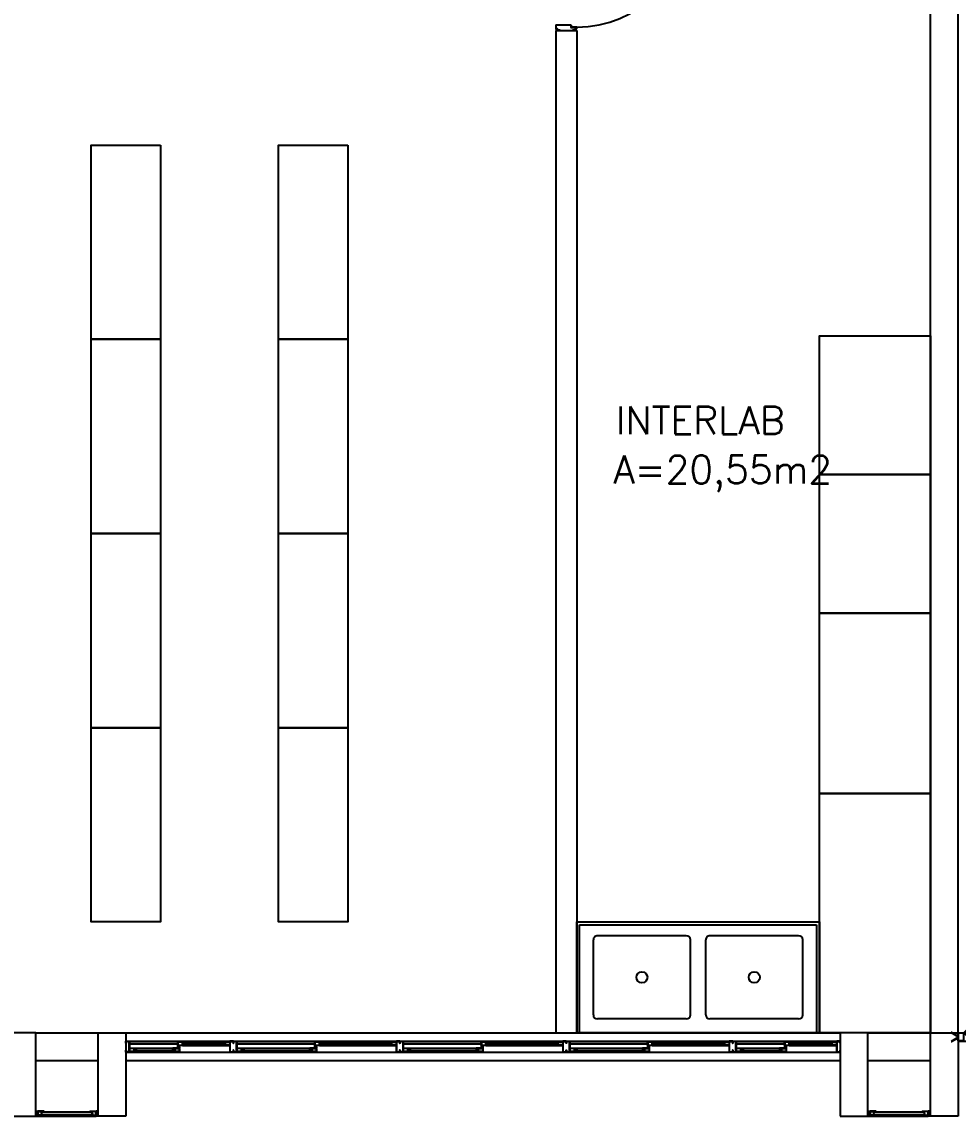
# Model space of a CAD drawing. Header units: millimetres. Extents: x 2128 to 2646, y 1972 to 2207.
# Drawn here: x 2458.31 to 2465.06, y 2093.32 to 2101.2 of the extents above; entities that cross this region are included whole.
import ezdxf

# ---------------------------------------------------------------- set-up
doc = ezdxf.new("R2010")
doc.units = ezdxf.units.MM
doc.linetypes.add('HIDDEN', pattern=[0.375, 0.25, -0.125])
for name, color, linetype in [('AR-ALV', 2, 'Continuous'), ('AR-BANCADAS', 1, 'Continuous'), ('AR-ESQ', 1, 'Continuous'), ('AR-ESTC', 3, 'Continuous'), ('AR-PEITORIL', 1, 'Continuous'), ('AR-PORTA', 1, 'Continuous'), ('AR-PROJ', 1, 'HIDDEN'), ('AR-SIMBOLO', 1, 'Continuous'), ('BC- VISTA', 1, 'Continuous'), ('BC-CUBA', 1, 'Continuous'), ('COZ1', 1, 'Continuous'), ('DT-ESQ-BAGUETE-C', 1, 'Continuous'), ('DT-ESQ-BAGUETE-V', 1, 'Continuous'), ('DT-ESQ-CHAPA DOBRADA-V', 1, 'Continuous'), ('DT-ESQ-PERFIL CADEIRA-C', 2, 'Continuous'), ('DT-ESQ-PERFIL CADEIRA-V', 2, 'Continuous'), ('DT-ESQ-PERFIL U SIMPLES-C', 2, 'Continuous'), ('DT-ESQ-PERFIL U-C', 2, 'Continuous'), ('DT-ESQ-PERFIL U-V', 1, 'Continuous'), ('DT-ESQ-VENEZIANA-C', 1, 'Continuous'), ('DT-ESQ-VENEZIANA-V', 1, 'Continuous'), ('DT-ESQ-VIDRO-C', 2, 'Continuous'), ('DT-TXTMOD', 1, 'Continuous'), ('esq-c', 1, 'Continuous'), ('grapa', 21, 'HIDDEN'), ('maçaneta', 1, 'Continuous'), ('mov', 1, 'Continuous'), ('PM-PERFIL U-C', 2, 'Continuous'), ('pm1', 2, 'Continuous'), ('porta-c', 1, 'Continuous'), ('PORTA-PROJ', 1, 'HIDDEN'), ('porta-v', 2, 'Continuous'), ('TEXTO', 2, 'Continuous'), ('Área', 2, 'Continuous')]:
    doc.layers.add(name, color=color, linetype=linetype)
doc.styles.add('S10', font='simplex.shx', dxfattribs={"height": 0.1})
doc.styles.add('UNB-100', font='simplex.shx', dxfattribs={"height": 0.2})

# ---------------------------------------------------------------- blocks, each defined once
blk = doc.blocks.new('gr9-met-01p')
at = {"layer": 'AR-SIMBOLO'}
for p, q in [((-3.0391, 0.0954), (-2.9391, 0.0954)), ((-2.9691, 0.1254), (-2.9391, 0.0954)), ((-2.9691, 0.0654), (-2.9391, 0.0954)), ((-0.8309, 0.1254), (-0.8609, 0.0954)), ((-0.7609, 0.0954), (-0.8609, 0.0954)), ((-0.8309, 0.0654), (-0.8609, 0.0954))]:
    blk.add_line(p, q, dxfattribs=at)
at = {"layer": 'esq-c'}
for p, q in [((-3.0959, 0.6736), (-3.0708, 0.6987)), ((-3.0959, 0.6704), (-3.0708, 0.6453)), ((-3.0697, 0.6976), (-3.0948, 0.6725)), ((-3.0697, 0.6464), (-3.0948, 0.6715)), ((-3.0436, 0.6725), (-3.0687, 0.6976)), ((-3.0436, 0.6715), (-3.0687, 0.6464)), ((-3.0676, 0.6987), (-3.0425, 0.6736)), ((-3.0676, 0.6453), (-3.0425, 0.6704)), ((-3.0161, 0.6987), (-3.0412, 0.6736)), ((-3.0161, 0.6453), (-3.0412, 0.6704)), ((-3.0401, 0.6725), (-3.015, 0.6976)), ((-3.0401, 0.6715), (-3.015, 0.6464)), ((-3.014, 0.6976), (-2.9889, 0.6725)), ((-3.014, 0.6464), (-2.9889, 0.6715)), ((-2.9878, 0.6736), (-3.0129, 0.6987)), ((-2.9878, 0.6704), (-3.0129, 0.6453)), ((-0.8122, 0.6736), (-0.7871, 0.6987)), ((-0.8122, 0.6704), (-0.7871, 0.6453)), ((-0.786, 0.6976), (-0.8111, 0.6725)), ((-0.786, 0.6464), (-0.8111, 0.6715)), ((-0.7599, 0.6725), (-0.785, 0.6976)), ((-0.7599, 0.6715), (-0.785, 0.6464)), ((-0.7839, 0.6987), (-0.7588, 0.6736)), ((-0.7839, 0.6453), (-0.7588, 0.6704)), ((-0.7324, 0.6987), (-0.7575, 0.6736)), ((-0.7324, 0.6453), (-0.7575, 0.6704)), ((-0.7564, 0.6725), (-0.7313, 0.6976)), ((-0.7564, 0.6715), (-0.7313, 0.6464)), ((-0.7303, 0.6976), (-0.7052, 0.6725)), ((-0.7303, 0.6464), (-0.7052, 0.6715)), ((-0.7041, 0.6736), (-0.7292, 0.6987)), ((-0.7041, 0.6704), (-0.7292, 0.6453)), ((-3.6825, 0.087), (-3.7076, 0.0619)), ((-3.7065, 0.0609), (-3.6814, 0.086)), ((-3.6552, 0.0609), (-3.6803, 0.086)), ((-3.6793, 0.087), (-3.6542, 0.0619)), ((-2.4045, 0.087), (-2.4296, 0.0619)), ((-2.4285, 0.0609), (-2.4034, 0.086)), ((-2.3772, 0.0609), (-2.4023, 0.086)), ((-2.4013, 0.087), (-2.3762, 0.0619)), ((-1.3987, 0.087), (-1.4238, 0.0619)), ((-1.4228, 0.0609), (-1.3977, 0.086)), ((-1.3715, 0.0609), (-1.3966, 0.086)), ((-1.3955, 0.087), (-1.3704, 0.0619)), ((-0.1207, 0.087), (-0.1458, 0.0619)), ((-0.1448, 0.0609), (-0.1197, 0.086)), ((-0.0935, 0.0609), (-0.1186, 0.086)), ((-0.1175, 0.087), (-0.0924, 0.0619)), ((-3.75, 0.0022), (-3.75, 0.0578)), ((-3.7485, 0.0578), (-3.7485, 0.0022)), ((-3.7478, 0.06), (-3.7123, 0.06)), ((-3.7123, 0.0585), (-3.7478, 0.0585)), ((-3.7123, 0.0015), (-3.7478, 0.0015)), ((-3.7478, 0), (-3.7123, 0)), ((-3.7115, 0.0578), (-3.7115, 0.0022)), ((-3.71, 0.0022), (-3.71, 0.0578)), ((-3.7076, 0.0588), (-3.6825, 0.0337)), ((-3.6814, 0.0347), (-3.7065, 0.0598)), ((-3.6803, 0.0347), (-3.6552, 0.0598)), ((-3.6542, 0.0588), (-3.6793, 0.0337)), ((-2.4296, 0.0588), (-2.4045, 0.0337)), ((-2.4034, 0.0347), (-2.4285, 0.0598)), ((-2.4023, 0.0347), (-2.3772, 0.0598)), ((-2.3762, 0.0588), (-2.4013, 0.0337)), ((-1.4238, 0.0588), (-1.3987, 0.0337)), ((-1.3977, 0.0347), (-1.4228, 0.0598)), ((-1.3966, 0.0347), (-1.3715, 0.0598)), ((-1.3704, 0.0588), (-1.3955, 0.0337)), ((-0.1458, 0.0588), (-0.1207, 0.0337)), ((-0.1197, 0.0347), (-0.1448, 0.0598)), ((-0.1186, 0.0347), (-0.0935, 0.0598)), ((-0.0924, 0.0588), (-0.1175, 0.0337)), ((-0.09, 0.0022), (-0.09, 0.0578)), ((-0.0885, 0.0578), (-0.0885, 0.0022)), ((-0.0523, 0.06), (-0.0878, 0.06)), ((-0.0878, 0.0585), (-0.0523, 0.0585)), ((-0.0878, 0.0015), (-0.0523, 0.0015)), ((-0.0523, 0), (-0.0878, 0)), ((-0.0515, 0.0578), (-0.0515, 0.0022)), ((-0.05, 0.0022), (-0.05, 0.0578))]:
    blk.add_line(p, q, dxfattribs=at)
for centre, radius, start, end in [((-3.0943, 0.672), 0.00225, 135, 225), ((-3.0943, 0.672), 0.00075, 135, 225), ((-3.0692, 0.6971), 0.00225, 45, 135), ((-3.0692, 0.6469), 0.00225, 225, 315), ((-3.0692, 0.6971), 0.00075, 45, 135), ((-3.0692, 0.6469), 0.00075, 225, 315), ((-3.0441, 0.672), 0.00075, 315, 45), ((-3.0441, 0.672), 0.00225, 315, 45), ((-3.0396, 0.672), 0.00225, 135, 225), ((-3.0396, 0.672), 0.00075, 135, 225), ((-3.0145, 0.6971), 0.00225, 45, 135), ((-3.0145, 0.6469), 0.00225, 225, 315), ((-3.0145, 0.6971), 0.00075, 45, 135), ((-3.0145, 0.6469), 0.00075, 225, 315), ((-2.9894, 0.672), 0.00075, 315, 45), ((-2.9894, 0.672), 0.00225, 315, 45), ((-0.8106, 0.672), 0.00225, 135, 225), ((-0.8106, 0.672), 0.00075, 135, 225), ((-0.7855, 0.6971), 0.00225, 45, 135), ((-0.7855, 0.6469), 0.00225, 225, 315), ((-0.7855, 0.6971), 0.00075, 45, 135), ((-0.7855, 0.6469), 0.00075, 225, 315), ((-0.7604, 0.672), 0.00075, 315, 45), ((-0.7604, 0.672), 0.00225, 315, 45), ((-0.7559, 0.672), 0.00225, 135, 225), ((-0.7559, 0.672), 0.00075, 135, 225), ((-0.7308, 0.6971), 0.00225, 45, 135), ((-0.7308, 0.6469), 0.00225, 225, 315), ((-0.7308, 0.6971), 0.00075, 45, 135), ((-0.7308, 0.6469), 0.00075, 225, 315), ((-0.7057, 0.672), 0.00075, 315, 45), ((-0.7057, 0.672), 0.00225, 315, 45), ((-3.6809, 0.0855), 0.00225, 45, 135), ((-3.6809, 0.0855), 0.00075, 45, 135), ((-2.4029, 0.0855), 0.00225, 45, 135), ((-2.4029, 0.0855), 0.00075, 45, 135), ((-1.3971, 0.0855), 0.00225, 45, 135), ((-1.3971, 0.0855), 0.00075, 45, 135), ((-0.1191, 0.0855), 0.00225, 45, 135), ((-0.1191, 0.0855), 0.00075, 45, 135), ((-3.7478, 0.0578), 0.00225, 90, 180), ((-3.7478, 0.0022), 0.00225, 180, 270), ((-3.7478, 0.0578), 0.00075, 90, 180), ((-3.7478, 0.0022), 0.00075, 180, 270), ((-3.7123, 0.0578), 0.00225, 360, 90), ((-3.7123, 0.0578), 0.00075, 360, 90), ((-3.7123, 0.0022), 0.00225, 270, 0), ((-3.7123, 0.0022), 0.00075, 270, 0), ((-3.706, 0.0604), 0.00225, 135, 225), ((-3.706, 0.0604), 0.00075, 135, 225), ((-3.6809, 0.0353), 0.00225, 225, 315), ((-3.6809, 0.0353), 0.00075, 225, 315), ((-3.6558, 0.0604), 0.00075, 315, 45), ((-3.6558, 0.0604), 0.00225, 315, 45), ((-2.428, 0.0604), 0.00225, 135, 225), ((-2.428, 0.0604), 0.00075, 135, 225), ((-2.4029, 0.0353), 0.00225, 225, 315), ((-2.4029, 0.0353), 0.00075, 225, 315), ((-2.3778, 0.0604), 0.00075, 315, 45), ((-2.3778, 0.0604), 0.00225, 315, 45), ((-1.4222, 0.0604), 0.00225, 135, 225), ((-1.4222, 0.0604), 0.00075, 135, 225), ((-1.3971, 0.0353), 0.00225, 225, 315), ((-1.3971, 0.0353), 0.00075, 225, 315), ((-1.372, 0.0604), 0.00075, 315, 45), ((-1.372, 0.0604), 0.00225, 315, 45), ((-0.1442, 0.0604), 0.00225, 135, 225), ((-0.1442, 0.0604), 0.00075, 135, 225), ((-0.1191, 0.0353), 0.00225, 225, 315), ((-0.1191, 0.0353), 0.00075, 225, 315), ((-0.094, 0.0604), 0.00075, 315, 45), ((-0.094, 0.0604), 0.00225, 315, 45), ((-0.0878, 0.0578), 0.00225, 90, 180), ((-0.0878, 0.0022), 0.00225, 180, 270), ((-0.0878, 0.0578), 0.00075, 90, 180), ((-0.0878, 0.0022), 0.00075, 180, 270), ((-0.0523, 0.0578), 0.00225, 0, 90), ((-0.0523, 0.0578), 0.00075, 0, 90), ((-0.0523, 0.0022), 0.00225, 270, 0), ((-0.0523, 0.0022), 0.00075, 270, 0)]:
    blk.add_arc(centre, radius, start, end, dxfattribs=at)
at = {"layer": 'grapa'}
for p, q in [((-3.75, 0.025), (-3.75, 0.035)), ((-0.05, 0.025), (-0.05, 0.035))]:
    blk.add_line(p, q, dxfattribs=at)
for points in [[(-3.75, 0.035), (-3.7986, 0.063), (-3.7993, 0.0617), (-3.7515, 0.0341), (-3.7515, 0.0259), (-3.7993, -0.0017), (-3.7986, -0.003), (-3.75, 0.025)], [(-0.05, 0.035), (-0.0014, 0.063), (-0.0007, 0.0617), (-0.0485, 0.0341), (-0.0485, 0.0259), (-0.0007, -0.0017), (-0.0014, -0.003), (-0.05, 0.025)]]:
    blk.add_lwpolyline(points, dxfattribs=at)
at = {"layer": 'porta-c'}
for centre, radius in [((-3.1518, 0.5894), 0.0075), ((-3.1518, 0.5894), 0.005), ((-2.932, 0.5894), 0.0075), ((-2.932, 0.5894), 0.005), ((-0.868, 0.5894), 0.0075), ((-0.868, 0.5894), 0.005), ((-0.6482, 0.5894), 0.0075), ((-0.6482, 0.5894), 0.005), ((-3.2262, 0.515), 0.0075), ((-3.2262, 0.515), 0.005), ((-2.8575, 0.515), 0.0075), ((-2.8575, 0.515), 0.005), ((-0.9425, 0.515), 0.0075), ((-0.9425, 0.515), 0.005), ((-0.5738, 0.515), 0.0075), ((-0.5738, 0.515), 0.005), ((-3.3006, 0.4406), 0.0075), ((-3.3006, 0.4406), 0.005), ((-2.7831, 0.4406), 0.0075), ((-2.7831, 0.4406), 0.005), ((-1.0169, 0.4406), 0.0075), ((-1.0169, 0.4406), 0.005), ((-0.4994, 0.4406), 0.0075), ((-0.4994, 0.4406), 0.005), ((-3.375, 0.3662), 0.0075), ((-3.375, 0.3662), 0.005), ((-2.7087, 0.3662), 0.0075), ((-2.7087, 0.3662), 0.005), ((-1.0913, 0.3662), 0.0075), ((-1.0913, 0.3662), 0.005), ((-0.425, 0.3662), 0.0075), ((-0.425, 0.3662), 0.005), ((-3.4495, 0.2918), 0.0075), ((-3.4495, 0.2918), 0.005), ((-2.6343, 0.2918), 0.0075), ((-2.6343, 0.2918), 0.005), ((-1.1657, 0.2918), 0.0075), ((-1.1657, 0.2918), 0.005), ((-0.3505, 0.2918), 0.0075), ((-0.3505, 0.2918), 0.005), ((-3.5239, 0.2173), 0.0075), ((-3.5239, 0.2173), 0.005), ((-2.5598, 0.2173), 0.0075), ((-2.5598, 0.2173), 0.005), ((-1.2402, 0.2173), 0.0075), ((-1.2402, 0.2173), 0.005), ((-0.2761, 0.2173), 0.0075), ((-0.2761, 0.2173), 0.005), ((-3.5983, 0.1429), 0.0075), ((-3.5983, 0.1429), 0.005), ((-2.4854, 0.1429), 0.0075), ((-2.4854, 0.1429), 0.005), ((-1.3146, 0.1429), 0.0075), ((-1.3146, 0.1429), 0.005), ((-0.2017, 0.1429), 0.0075), ((-0.2017, 0.1429), 0.005)]:
    blk.add_circle(centre, radius, dxfattribs=at)
at = {"layer": 'PORTA-PROJ'}
for p, q in [((-3.7123, 0.06), (-0.0878, 0.06)), ((-3.7123, 0), (-0.0878, 0))]:
    blk.add_line(p, q, dxfattribs=at)
at = {"layer": 'porta-v'}
for p, q in [((-3.6825, 0.087), (-3.0959, 0.6736)), ((-3.6542, 0.0588), (-3.0676, 0.6453)), ((-2.4296, 0.0588), (-3.0161, 0.6453)), ((-2.4013, 0.087), (-2.9878, 0.6736)), ((-1.3987, 0.087), (-0.8122, 0.6736)), ((-1.3704, 0.0588), (-0.7839, 0.6453)), ((-0.1458, 0.0588), (-0.7324, 0.6453)), ((-0.1175, 0.087), (-0.7041, 0.6736))]:
    blk.add_line(p, q, dxfattribs=at)
blk = doc.blocks.new('CUBApnt-01P')
at = {"layer": 'COZ1'}
for p, q in [((-0.35, -0.1305), (-0.35, -0.6705)), ((-0.32, -0.1005), (0.32, -0.1005)), ((0.35, -0.1305), (0.35, -0.6705)), ((-0.32, -0.7005), (0.32, -0.7005))]:
    blk.add_line(p, q, dxfattribs=at)
blk.add_circle((0, -0.4005), 0.04, dxfattribs=at)
for centre, start, end in [((-0.32, -0.1305), 90, 180), ((0.32, -0.1305), 0, 90), ((-0.32, -0.6705), 180, 270), ((0.32, -0.6705), 270, 0)]:
    blk.add_arc(centre, 0.03, start, end, dxfattribs=at)
blk = doc.blocks.new('BCP04')
at = {"layer": 'BC- VISTA'}
for p, q in [((0, -0.02), (0.78, -0.02)), ((0.78, -0.02), (0.78, -1.73)), ((0.78, -1.73), (0, -1.73))]:
    blk.add_line(p, q, dxfattribs=at)
blk.add_lwpolyline([(0.8, 0), (0.8, -1.75), (0, -1.75), (0, 0)], close=True, dxfattribs=at)
at = {"layer": 'BC-CUBA', "rotation": 90}
for p in [(0, -0.47), (0, -1.28)]:
    blk.add_blockref('CUBApnt-01P', p, dxfattribs=at)
blk = doc.blocks.new('BCP15')
at = {"layer": 'BC- VISTA'}
blk.add_lwpolyline([(0.8, 0), (0.8, -1.725), (0, -1.725), (0, 0)], close=True, dxfattribs=at)
blk = doc.blocks.new('BCP07')
at = {"layer": 'BC- VISTA'}
blk.add_lwpolyline([(0.8, 0), (0.8, -1), (0, -1), (0, 0)], close=True, dxfattribs=at)
blk = doc.blocks.new('BCP12')
at = {"layer": 'BC- VISTA'}
blk.add_lwpolyline([(0.8, 0), (0.8, -1.3), (0, -1.3), (0, 0)], close=True, dxfattribs=at)
blk = doc.blocks.new('BCL16')
at = {"layer": 'BC- VISTA'}
blk.add_lwpolyline([(0.5, 0), (0.5, -1.4), (0, -1.4), (0, 0)], close=True, dxfattribs=at)
blk = doc.blocks.new('EF40-P')
at = {"layer": 'DT-ESQ-BAGUETE-C', "ltscale": 0.1}
for points in [[(0.4225, -0.08), (0.409, -0.08), (0.409, -0.0785), (0.422, -0.0785, 0.414214), (0.4225, -0.078), (0.4225, -0.067, 0.414214), (0.422, -0.0665), (0.409, -0.0665), (0.409, -0.065), (0.4225, -0.065, -0.414214), (0.424, -0.0665), (0.424, -0.0785, -0.414214)], [(0.7015, -0.08), (0.715, -0.08), (0.715, -0.0785), (0.702, -0.0785, -0.414214), (0.7015, -0.078), (0.7015, -0.067, -0.414214), (0.702, -0.0665), (0.715, -0.0665), (0.715, -0.065), (0.7015, -0.065, 0.414214), (0.7, -0.0665), (0.7, -0.0785, 0.414214)], [(1.41, -0.08), (1.3965, -0.08), (1.3965, -0.0785), (1.4095, -0.0785, 0.414214), (1.41, -0.078), (1.41, -0.067, 0.414214), (1.4095, -0.0665), (1.3965, -0.0665), (1.3965, -0.065), (1.41, -0.065, -0.414214), (1.4115, -0.0665), (1.4115, -0.0785, -0.414214)], [(1.9015, -0.08), (1.915, -0.08), (1.915, -0.0785), (1.902, -0.0785, -0.414214), (1.9015, -0.078), (1.9015, -0.067, -0.414214), (1.902, -0.0665), (1.915, -0.0665), (1.915, -0.065), (1.9015, -0.065, 0.414214), (1.9, -0.0665), (1.9, -0.0785, 0.414214)], [(2.61, -0.08), (2.5965, -0.08), (2.5965, -0.0785), (2.6095, -0.0785, 0.414214), (2.61, -0.078), (2.61, -0.067, 0.414214), (2.6095, -0.0665), (2.5965, -0.0665), (2.5965, -0.065), (2.61, -0.065, -0.414214), (2.6115, -0.0665), (2.6115, -0.0785, -0.414214)], [(3.1015, -0.08), (3.115, -0.08), (3.115, -0.0785), (3.102, -0.0785, -0.414214), (3.1015, -0.078), (3.1015, -0.067, -0.414214), (3.102, -0.0665), (3.115, -0.0665), (3.115, -0.065), (3.1015, -0.065, 0.414214), (3.1, -0.0665), (3.1, -0.0785, 0.414214)], [(3.81, -0.08), (3.7965, -0.08), (3.7965, -0.0785), (3.8095, -0.0785, 0.414214), (3.81, -0.078), (3.81, -0.067, 0.414214), (3.8095, -0.0665), (3.7965, -0.0665), (3.7965, -0.065), (3.81, -0.065, -0.414214), (3.8115, -0.0665), (3.8115, -0.0785, -0.414214)], [(4.3015, -0.08), (4.315, -0.08), (4.315, -0.0785), (4.302, -0.0785, -0.414214), (4.3015, -0.078), (4.3015, -0.067, -0.414214), (4.302, -0.0665), (4.315, -0.0665), (4.315, -0.065), (4.3015, -0.065, 0.414214), (4.3, -0.0665), (4.3, -0.0785, 0.414214)], [(4.7975, -0.08), (4.784, -0.08), (4.784, -0.0785), (4.797, -0.0785, 0.414214), (4.7975, -0.078), (4.7975, -0.067, 0.414214), (4.797, -0.0665), (4.784, -0.0665), (4.784, -0.065), (4.7975, -0.065, -0.414214), (4.799, -0.0665), (4.799, -0.0785, -0.414214)], [(5.0765, -0.08), (5.09, -0.08), (5.09, -0.0785), (5.077, -0.0785, -0.414214), (5.0765, -0.078), (5.0765, -0.067, -0.414214), (5.077, -0.0665), (5.09, -0.0665), (5.09, -0.065), (5.0765, -0.065, 0.414214), (5.075, -0.0665), (5.075, -0.0785, 0.414214)], [(0.0735, -0.125), (0.06, -0.125), (0.06, -0.1235), (0.073, -0.1235, 0.414214), (0.0735, -0.123), (0.0735, -0.112, 0.414214), (0.073, -0.1115), (0.06, -0.1115), (0.06, -0.11), (0.0735, -0.11, -0.414214), (0.075, -0.1115), (0.075, -0.1235, -0.414214)], [(0.339, -0.125), (0.3525, -0.125), (0.3525, -0.1235), (0.3395, -0.1235, -0.414214), (0.339, -0.123), (0.339, -0.112, -0.414214), (0.3395, -0.1115), (0.3525, -0.1115), (0.3525, -0.11), (0.339, -0.11, 0.414214), (0.3375, -0.1115), (0.3375, -0.1235, 0.414214)], [(0.8485, -0.125), (0.835, -0.125), (0.835, -0.1235), (0.848, -0.1235, 0.414214), (0.8485, -0.123), (0.8485, -0.112, 0.414214), (0.848, -0.1115), (0.835, -0.1115), (0.835, -0.11), (0.8485, -0.11, -0.414214), (0.85, -0.1115), (0.85, -0.1235, -0.414214)], [(1.3265, -0.125), (1.34, -0.125), (1.34, -0.1235), (1.327, -0.1235, -0.414214), (1.3265, -0.123), (1.3265, -0.112, -0.414214), (1.327, -0.1115), (1.34, -0.1115), (1.34, -0.11), (1.3265, -0.11, 0.414214), (1.325, -0.1115), (1.325, -0.1235, 0.414214)], [(2.0485, -0.125), (2.035, -0.125), (2.035, -0.1235), (2.048, -0.1235, 0.414214), (2.0485, -0.123), (2.0485, -0.112, 0.414214), (2.048, -0.1115), (2.035, -0.1115), (2.035, -0.11), (2.0485, -0.11, -0.414214), (2.05, -0.1115), (2.05, -0.1235, -0.414214)], [(2.5265, -0.125), (2.54, -0.125), (2.54, -0.1235), (2.527, -0.1235, -0.414214), (2.5265, -0.123), (2.5265, -0.112, -0.414214), (2.527, -0.1115), (2.54, -0.1115), (2.54, -0.11), (2.5265, -0.11, 0.414214), (2.525, -0.1115), (2.525, -0.1235, 0.414214)], [(3.2485, -0.125), (3.235, -0.125), (3.235, -0.1235), (3.248, -0.1235, 0.414214), (3.2485, -0.123), (3.2485, -0.112, 0.414214), (3.248, -0.1115), (3.235, -0.1115), (3.235, -0.11), (3.2485, -0.11, -0.414214), (3.25, -0.1115), (3.25, -0.1235, -0.414214)], [(3.7265, -0.125), (3.74, -0.125), (3.74, -0.1235), (3.727, -0.1235, -0.414214), (3.7265, -0.123), (3.7265, -0.112, -0.414214), (3.727, -0.1115), (3.74, -0.1115), (3.74, -0.11), (3.7265, -0.11, 0.414214), (3.725, -0.1115), (3.725, -0.1235, 0.414214)], [(4.4485, -0.125), (4.435, -0.125), (4.435, -0.1235), (4.448, -0.1235, 0.414214), (4.4485, -0.123), (4.4485, -0.112, 0.414214), (4.448, -0.1115), (4.435, -0.1115), (4.435, -0.11), (4.4485, -0.11, -0.414214), (4.45, -0.1115), (4.45, -0.1235, -0.414214)], [(4.714, -0.125), (4.7275, -0.125), (4.7275, -0.1235), (4.7145, -0.1235, -0.414214), (4.714, -0.123), (4.714, -0.112, -0.414214), (4.7145, -0.1115), (4.7275, -0.1115), (4.7275, -0.11), (4.714, -0.11, 0.414214), (4.7125, -0.1115), (4.7125, -0.1235, 0.414214)]]:
    blk.add_lwpolyline(points, format="xyb", close=True, dxfattribs=at)
at = {"layer": 'DT-ESQ-BAGUETE-V', "ltscale": 0.1}
for p, q in [((0.4225, -0.065), (0.7015, -0.065)), ((1.41, -0.065), (1.9015, -0.065)), ((2.61, -0.065), (3.1015, -0.065)), ((3.81, -0.065), (4.3015, -0.065)), ((4.7975, -0.065), (5.0765, -0.065)), ((0.0735, -0.11), (0.339, -0.11)), ((0.8485, -0.11), (1.3265, -0.11)), ((2.0485, -0.11), (2.5265, -0.11)), ((3.2485, -0.11), (3.7265, -0.11)), ((4.4485, -0.11), (4.714, -0.11))]:
    blk.add_line(p, q, dxfattribs=at)
at = {"layer": 'DT-ESQ-CHAPA DOBRADA-V', "ltscale": 0.1}
for p, q in [((0.025, -0.077), (0.374, -0.077)), ((0.8, -0.077), (1.3615, -0.077)), ((2, -0.077), (2.5615, -0.077)), ((3.2, -0.077), (3.7615, -0.077)), ((4.4, -0.077), (4.749, -0.077)), ((0.025, -0.08), (0.374, -0.08)), ((0.8, -0.08), (1.3615, -0.08)), ((2, -0.08), (2.5615, -0.08)), ((3.2, -0.08), (3.7615, -0.08)), ((4.4, -0.08), (4.749, -0.08))]:
    blk.add_line(p, q, dxfattribs=at)
at = {"layer": 'DT-ESQ-PERFIL CADEIRA-C', "ltscale": 0.1}
for p, q in [((0.025, -0.1335), (0.0735, -0.1335)), ((0.3855, -0.1335), (0.339, -0.1335)), ((0.376, -0.0885), (0.4225, -0.0885)), ((0.75, -0.0885), (0.7015, -0.0885)), ((0.8, -0.1335), (0.8485, -0.1335)), ((1.373, -0.1335), (1.3265, -0.1335)), ((1.3635, -0.0885), (1.41, -0.0885)), ((1.95, -0.0885), (1.9015, -0.0885)), ((2, -0.1335), (2.0485, -0.1335)), ((2.573, -0.1335), (2.5265, -0.1335)), ((2.5635, -0.0885), (2.61, -0.0885)), ((3.15, -0.0885), (3.1015, -0.0885)), ((3.2, -0.1335), (3.2485, -0.1335)), ((3.773, -0.1335), (3.7265, -0.1335)), ((3.7635, -0.0885), (3.81, -0.0885)), ((4.35, -0.0885), (4.3015, -0.0885)), ((4.4, -0.1335), (4.4485, -0.1335)), ((4.7605, -0.1335), (4.714, -0.1335)), ((4.751, -0.0885), (4.7975, -0.0885)), ((5.125, -0.0885), (5.0765, -0.0885))]:
    blk.add_line(p, q, dxfattribs=at)
for points in [[(0.4225, -0.087, -1), (0.4225, -0.09), (0.376, -0.09, -0.414214), (0.374, -0.088), (0.374, -0.067, -0.414214), (0.376, -0.065), (0.4075, -0.065, -0.414214), (0.409, -0.0665), (0.409, -0.087)], [(0.409, -0.0885, -0.198913), (0.4079, -0.0881, -0.198913), (0.4075, -0.087), (0.4075, -0.067, 0.414214), (0.407, -0.0665), (0.376, -0.0665, 0.414214), (0.3755, -0.067), (0.3755, -0.088, 0.414214), (0.376, -0.0885)], [(0.7015, -0.09), (0.75, -0.09), (0.75, -0.0885), (0.715, -0.0885, 0.198912), (0.7161, -0.0881, 0.198913), (0.7165, -0.087), (0.7165, -0.067, -0.414214), (0.717, -0.0665), (0.75, -0.0665), (0.75, -0.065), (0.7165, -0.065, 0.414214), (0.715, -0.0665), (0.715, -0.0785), (0.715, -0.08), (0.715, -0.087), (0.7015, -0.087, 1)], [(1.41, -0.087, -1), (1.41, -0.09), (1.3635, -0.09, -0.414214), (1.3615, -0.088), (1.3615, -0.067, -0.414214), (1.3635, -0.065), (1.395, -0.065, -0.414214), (1.3965, -0.0665), (1.3965, -0.087)], [(1.3965, -0.0885, -0.198913), (1.3954, -0.0881, -0.198913), (1.395, -0.087), (1.395, -0.067, 0.414214), (1.3945, -0.0665), (1.3635, -0.0665, 0.414214), (1.363, -0.067), (1.363, -0.088, 0.414214), (1.3635, -0.0885)], [(1.9015, -0.09), (1.95, -0.09), (1.95, -0.0885), (1.915, -0.0885, 0.198912), (1.9161, -0.0881, 0.198913), (1.9165, -0.087), (1.9165, -0.067, -0.414214), (1.917, -0.0665), (1.95, -0.0665), (1.95, -0.065), (1.9165, -0.065, 0.414214), (1.915, -0.0665), (1.915, -0.0785), (1.915, -0.08), (1.915, -0.087), (1.9015, -0.087, 1)], [(2.61, -0.087, -1), (2.61, -0.09), (2.5635, -0.09, -0.414214), (2.5615, -0.088), (2.5615, -0.067, -0.414214), (2.5635, -0.065), (2.595, -0.065, -0.414214), (2.5965, -0.0665), (2.5965, -0.087)], [(2.5965, -0.0885, -0.198913), (2.5954, -0.0881, -0.198913), (2.595, -0.087), (2.595, -0.067, 0.414214), (2.5945, -0.0665), (2.5635, -0.0665, 0.414214), (2.563, -0.067), (2.563, -0.088, 0.414214), (2.5635, -0.0885)], [(3.1015, -0.09), (3.15, -0.09), (3.15, -0.0885), (3.115, -0.0885, 0.198912), (3.1161, -0.0881, 0.198913), (3.1165, -0.087), (3.1165, -0.067, -0.414214), (3.117, -0.0665), (3.15, -0.0665), (3.15, -0.065), (3.1165, -0.065, 0.414214), (3.115, -0.0665), (3.115, -0.0785), (3.115, -0.08), (3.115, -0.087), (3.1015, -0.087, 1)], [(3.81, -0.087, -1), (3.81, -0.09), (3.7635, -0.09, -0.414214), (3.7615, -0.088), (3.7615, -0.067, -0.414214), (3.7635, -0.065), (3.795, -0.065, -0.414214), (3.7965, -0.0665), (3.7965, -0.087)], [(3.7965, -0.0885, -0.198913), (3.7954, -0.0881, -0.198913), (3.795, -0.087), (3.795, -0.067, 0.414214), (3.7945, -0.0665), (3.7635, -0.0665, 0.414214), (3.763, -0.067), (3.763, -0.088, 0.414214), (3.7635, -0.0885)], [(4.3015, -0.09), (4.35, -0.09), (4.35, -0.0885), (4.315, -0.0885, 0.198912), (4.3161, -0.0881, 0.198913), (4.3165, -0.087), (4.3165, -0.067, -0.414214), (4.317, -0.0665), (4.35, -0.0665), (4.35, -0.065), (4.3165, -0.065, 0.414214), (4.315, -0.0665), (4.315, -0.0785), (4.315, -0.08), (4.315, -0.087), (4.3015, -0.087, 1)], [(4.7975, -0.087, -1), (4.7975, -0.09), (4.751, -0.09, -0.414214), (4.749, -0.088), (4.749, -0.067, -0.414214), (4.751, -0.065), (4.7825, -0.065, -0.414214), (4.784, -0.0665), (4.784, -0.087)], [(4.784, -0.0885, -0.198913), (4.7829, -0.0881, -0.198913), (4.7825, -0.087), (4.7825, -0.067, 0.414214), (4.782, -0.0665), (4.751, -0.0665, 0.414214), (4.7505, -0.067), (4.7505, -0.088, 0.414214), (4.751, -0.0885)], [(5.0765, -0.09), (5.125, -0.09), (5.125, -0.0885), (5.09, -0.0885, 0.198912), (5.0911, -0.0881, 0.198913), (5.0915, -0.087), (5.0915, -0.067, -0.414214), (5.092, -0.0665), (5.125, -0.0665), (5.125, -0.065), (5.0915, -0.065, 0.414214), (5.09, -0.0665), (5.09, -0.0785), (5.09, -0.08), (5.09, -0.087), (5.0765, -0.087, 1)], [(0.0735, -0.135), (0.025, -0.135), (0.025, -0.1335), (0.06, -0.1335, -0.198912), (0.0589, -0.1331, -0.198913), (0.0585, -0.132), (0.0585, -0.112, 0.414214), (0.058, -0.1115), (0.025, -0.1115), (0.025, -0.11), (0.0585, -0.11, -0.414214), (0.06, -0.1115), (0.06, -0.1235), (0.06, -0.125), (0.06, -0.132), (0.0735, -0.132, -1)], [(0.339, -0.132, 1), (0.339, -0.135), (0.3855, -0.135, 0.414214), (0.3875, -0.133), (0.3875, -0.112, 0.414214), (0.3855, -0.11), (0.354, -0.11, 0.414214), (0.3525, -0.1115), (0.3525, -0.132)], [(0.3525, -0.1335, 0.198913), (0.3536, -0.1331, 0.198913), (0.354, -0.132), (0.354, -0.112, -0.414214), (0.3545, -0.1115), (0.3855, -0.1115, -0.414214), (0.386, -0.112), (0.386, -0.133, -0.414214), (0.3855, -0.1335)], [(0.8485, -0.135), (0.8, -0.135), (0.8, -0.1335), (0.835, -0.1335, -0.198912), (0.8339, -0.1331, -0.198913), (0.8335, -0.132), (0.8335, -0.112, 0.414214), (0.833, -0.1115), (0.8, -0.1115), (0.8, -0.11), (0.8335, -0.11, -0.414214), (0.835, -0.1115), (0.835, -0.1235), (0.835, -0.125), (0.835, -0.132), (0.8485, -0.132, -1)], [(1.3265, -0.132, 1), (1.3265, -0.135), (1.373, -0.135, 0.414214), (1.375, -0.133), (1.375, -0.112, 0.414214), (1.373, -0.11), (1.3415, -0.11, 0.414214), (1.34, -0.1115), (1.34, -0.132)], [(1.34, -0.1335, 0.198913), (1.3411, -0.1331, 0.198913), (1.3415, -0.132), (1.3415, -0.112, -0.414214), (1.342, -0.1115), (1.373, -0.1115, -0.414214), (1.3735, -0.112), (1.3735, -0.133, -0.414214), (1.373, -0.1335)], [(2.0485, -0.135), (2, -0.135), (2, -0.1335), (2.035, -0.1335, -0.198912), (2.0339, -0.1331, -0.198913), (2.0335, -0.132), (2.0335, -0.112, 0.414214), (2.033, -0.1115), (2, -0.1115), (2, -0.11), (2.0335, -0.11, -0.414214), (2.035, -0.1115), (2.035, -0.1235), (2.035, -0.125), (2.035, -0.132), (2.0485, -0.132, -1)], [(2.5265, -0.132, 1), (2.5265, -0.135), (2.573, -0.135, 0.414214), (2.575, -0.133), (2.575, -0.112, 0.414214), (2.573, -0.11), (2.5415, -0.11, 0.414214), (2.54, -0.1115), (2.54, -0.132)], [(2.54, -0.1335, 0.198913), (2.5411, -0.1331, 0.198913), (2.5415, -0.132), (2.5415, -0.112, -0.414214), (2.542, -0.1115), (2.573, -0.1115, -0.414214), (2.5735, -0.112), (2.5735, -0.133, -0.414214), (2.573, -0.1335)], [(3.2485, -0.135), (3.2, -0.135), (3.2, -0.1335), (3.235, -0.1335, -0.198912), (3.2339, -0.1331, -0.198913), (3.2335, -0.132), (3.2335, -0.112, 0.414214), (3.233, -0.1115), (3.2, -0.1115), (3.2, -0.11), (3.2335, -0.11, -0.414214), (3.235, -0.1115), (3.235, -0.1235), (3.235, -0.125), (3.235, -0.132), (3.2485, -0.132, -1)], [(3.7265, -0.132, 1), (3.7265, -0.135), (3.773, -0.135, 0.414214), (3.775, -0.133), (3.775, -0.112, 0.414214), (3.773, -0.11), (3.7415, -0.11, 0.414214), (3.74, -0.1115), (3.74, -0.132)], [(3.74, -0.1335, 0.198913), (3.7411, -0.1331, 0.198913), (3.7415, -0.132), (3.7415, -0.112, -0.414214), (3.742, -0.1115), (3.773, -0.1115, -0.414214), (3.7735, -0.112), (3.7735, -0.133, -0.414214), (3.773, -0.1335)], [(4.4485, -0.135), (4.4, -0.135), (4.4, -0.1335), (4.435, -0.1335, -0.198912), (4.4339, -0.1331, -0.198913), (4.4335, -0.132), (4.4335, -0.112, 0.414214), (4.433, -0.1115), (4.4, -0.1115), (4.4, -0.11), (4.4335, -0.11, -0.414214), (4.435, -0.1115), (4.435, -0.1235), (4.435, -0.125), (4.435, -0.132), (4.4485, -0.132, -1)], [(4.714, -0.132, 1), (4.714, -0.135), (4.7605, -0.135, 0.414214), (4.7625, -0.133), (4.7625, -0.112, 0.414214), (4.7605, -0.11), (4.729, -0.11, 0.414214), (4.7275, -0.1115), (4.7275, -0.132)], [(4.7275, -0.1335, 0.198913), (4.7286, -0.1331, 0.198913), (4.729, -0.132), (4.729, -0.112, -0.414214), (4.7295, -0.1115), (4.7605, -0.1115, -0.414214), (4.761, -0.112), (4.761, -0.133, -0.414214), (4.7605, -0.1335)]]:
    blk.add_lwpolyline(points, format="xyb", close=True, dxfattribs=at)
at = {"layer": 'DT-ESQ-PERFIL CADEIRA-V', "ltscale": 0.1}
for p, q in [((0.0735, -0.135), (0.339, -0.135)), ((0.4075, -0.09), (0.7015, -0.09)), ((0.8485, -0.135), (1.3265, -0.135)), ((1.395, -0.09), (1.9015, -0.09)), ((2.0485, -0.135), (2.5265, -0.135)), ((2.595, -0.09), (3.1015, -0.09)), ((3.2485, -0.135), (3.7265, -0.135)), ((3.795, -0.09), (4.3015, -0.09)), ((4.4485, -0.135), (4.714, -0.135)), ((4.7825, -0.09), (5.0765, -0.09))]:
    blk.add_line(p, q, dxfattribs=at)
at = {"layer": 'DT-ESQ-PERFIL U SIMPLES-C', "ltscale": 0.1}
for points in [[(0.376, -0.102), (0.384, -0.102), (0.384, -0.1005), (0.376, -0.1005, -0.414214), (0.3755, -0.1), (0.3755, -0.092, -0.414214), (0.376, -0.0915), (0.384, -0.0915), (0.384, -0.09), (0.376, -0.09, 0.414214), (0.374, -0.092), (0.374, -0.1, 0.414214)], [(0.3855, -0.098), (0.3775, -0.098), (0.3775, -0.0995), (0.3855, -0.0995, -0.414214), (0.386, -0.1), (0.386, -0.108, -0.414214), (0.3855, -0.1085), (0.3775, -0.1085), (0.3775, -0.11), (0.3855, -0.11, 0.414214), (0.3875, -0.108), (0.3875, -0.1, 0.414214)], [(1.3635, -0.102), (1.3715, -0.102), (1.3715, -0.1005), (1.3635, -0.1005, -0.414214), (1.363, -0.1), (1.363, -0.092, -0.414214), (1.3635, -0.0915), (1.3715, -0.0915), (1.3715, -0.09), (1.3635, -0.09, 0.414214), (1.3615, -0.092), (1.3615, -0.1, 0.414214)], [(1.373, -0.098), (1.365, -0.098), (1.365, -0.0995), (1.373, -0.0995, -0.414214), (1.3735, -0.1), (1.3735, -0.108, -0.414214), (1.373, -0.1085), (1.365, -0.1085), (1.365, -0.11), (1.373, -0.11, 0.414214), (1.375, -0.108), (1.375, -0.1, 0.414214)], [(2.5635, -0.102), (2.5715, -0.102), (2.5715, -0.1005), (2.5635, -0.1005, -0.414214), (2.563, -0.1), (2.563, -0.092, -0.414214), (2.5635, -0.0915), (2.5715, -0.0915), (2.5715, -0.09), (2.5635, -0.09, 0.414214), (2.5615, -0.092), (2.5615, -0.1, 0.414214)], [(2.573, -0.098), (2.565, -0.098), (2.565, -0.0995), (2.573, -0.0995, -0.414214), (2.5735, -0.1), (2.5735, -0.108, -0.414214), (2.573, -0.1085), (2.565, -0.1085), (2.565, -0.11), (2.573, -0.11, 0.414214), (2.575, -0.108), (2.575, -0.1, 0.414214)], [(3.7635, -0.102), (3.7715, -0.102), (3.7715, -0.1005), (3.7635, -0.1005, -0.414214), (3.763, -0.1), (3.763, -0.092, -0.414214), (3.7635, -0.0915), (3.7715, -0.0915), (3.7715, -0.09), (3.7635, -0.09, 0.414214), (3.7615, -0.092), (3.7615, -0.1, 0.414214)], [(3.773, -0.098), (3.765, -0.098), (3.765, -0.0995), (3.773, -0.0995, -0.414214), (3.7735, -0.1), (3.7735, -0.108, -0.414214), (3.773, -0.1085), (3.765, -0.1085), (3.765, -0.11), (3.773, -0.11, 0.414214), (3.775, -0.108), (3.775, -0.1, 0.414214)], [(4.751, -0.102), (4.759, -0.102), (4.759, -0.1005), (4.751, -0.1005, -0.414214), (4.7505, -0.1), (4.7505, -0.092, -0.414214), (4.751, -0.0915), (4.759, -0.0915), (4.759, -0.09), (4.751, -0.09, 0.414214), (4.749, -0.092), (4.749, -0.1, 0.414214)], [(4.7605, -0.098), (4.7525, -0.098), (4.7525, -0.0995), (4.7605, -0.0995, -0.414214), (4.761, -0.1), (4.761, -0.108, -0.414214), (4.7605, -0.1085), (4.7525, -0.1085), (4.7525, -0.11), (4.7605, -0.11, 0.414214), (4.7625, -0.108), (4.7625, -0.1, 0.414214)]]:
    blk.add_lwpolyline(points, format="xyb", close=True, dxfattribs=at)
at = {"layer": 'DT-ESQ-PERFIL U-C', "ltscale": 0.1}
for points in [[(0, -0.0615, -0.414214), (0.0015, -0.06), (0.0235, -0.06, -0.414214), (0.025, -0.0615), (0.025, -0.1385, -0.414214), (0.0235, -0.14), (0.0015, -0.14, -0.414214), (0, -0.1385), (0, -0.125), (0.0015, -0.125), (0.0015, -0.138, 0.414214), (0.002, -0.1385), (0.023, -0.1385, 0.414214), (0.0235, -0.138), (0.0235, -0.062, 0.414214), (0.023, -0.0615), (0.002, -0.0615, 0.414214), (0.0015, -0.062), (0.0015, -0.075), (0, -0.075)], [(0.775, -0.0615, 0.414214), (0.7735, -0.06), (0.7515, -0.06, 0.414214), (0.75, -0.0615), (0.75, -0.1385, 0.414214), (0.7515, -0.14), (0.7735, -0.14, 0.414214), (0.775, -0.1385), (0.775, -0.125), (0.7735, -0.125), (0.7735, -0.138, -0.414214), (0.773, -0.1385), (0.752, -0.1385, -0.414214), (0.7515, -0.138), (0.7515, -0.062, -0.414214), (0.752, -0.0615), (0.773, -0.0615, -0.414214), (0.7735, -0.062), (0.7735, -0.075), (0.775, -0.075)], [(0.775, -0.0615, -0.414214), (0.7765, -0.06), (0.7985, -0.06, -0.414214), (0.8, -0.0615), (0.8, -0.1385, -0.414214), (0.7985, -0.14), (0.7765, -0.14, -0.414214), (0.775, -0.1385), (0.775, -0.125), (0.7765, -0.125), (0.7765, -0.138, 0.414214), (0.777, -0.1385), (0.798, -0.1385, 0.414214), (0.7985, -0.138), (0.7985, -0.062, 0.414214), (0.798, -0.0615), (0.777, -0.0615, 0.414214), (0.7765, -0.062), (0.7765, -0.075), (0.775, -0.075)], [(1.975, -0.0615, 0.414214), (1.9735, -0.06), (1.9515, -0.06, 0.414214), (1.95, -0.0615), (1.95, -0.1385, 0.414214), (1.9515, -0.14), (1.9735, -0.14, 0.414214), (1.975, -0.1385), (1.975, -0.125), (1.9735, -0.125), (1.9735, -0.138, -0.414214), (1.973, -0.1385), (1.952, -0.1385, -0.414214), (1.9515, -0.138), (1.9515, -0.062, -0.414214), (1.952, -0.0615), (1.973, -0.0615, -0.414214), (1.9735, -0.062), (1.9735, -0.075), (1.975, -0.075)], [(1.975, -0.0615, -0.414214), (1.9765, -0.06), (1.9985, -0.06, -0.414214), (2, -0.0615), (2, -0.1385, -0.414214), (1.9985, -0.14), (1.9765, -0.14, -0.414214), (1.975, -0.1385), (1.975, -0.125), (1.9765, -0.125), (1.9765, -0.138, 0.414214), (1.977, -0.1385), (1.998, -0.1385, 0.414214), (1.9985, -0.138), (1.9985, -0.062, 0.414214), (1.998, -0.0615), (1.977, -0.0615, 0.414214), (1.9765, -0.062), (1.9765, -0.075), (1.975, -0.075)], [(3.175, -0.0615, 0.414214), (3.1735, -0.06), (3.1515, -0.06, 0.414214), (3.15, -0.0615), (3.15, -0.1385, 0.414214), (3.1515, -0.14), (3.1735, -0.14, 0.414214), (3.175, -0.1385), (3.175, -0.125), (3.1735, -0.125), (3.1735, -0.138, -0.414214), (3.173, -0.1385), (3.152, -0.1385, -0.414214), (3.1515, -0.138), (3.1515, -0.062, -0.414214), (3.152, -0.0615), (3.173, -0.0615, -0.414214), (3.1735, -0.062), (3.1735, -0.075), (3.175, -0.075)], [(3.175, -0.0615, -0.414214), (3.1765, -0.06), (3.1985, -0.06, -0.414214), (3.2, -0.0615), (3.2, -0.1385, -0.414214), (3.1985, -0.14), (3.1765, -0.14, -0.414214), (3.175, -0.1385), (3.175, -0.125), (3.1765, -0.125), (3.1765, -0.138, 0.414214), (3.177, -0.1385), (3.198, -0.1385, 0.414214), (3.1985, -0.138), (3.1985, -0.062, 0.414214), (3.198, -0.0615), (3.177, -0.0615, 0.414214), (3.1765, -0.062), (3.1765, -0.075), (3.175, -0.075)], [(4.375, -0.0615, 0.414214), (4.3735, -0.06), (4.3515, -0.06, 0.414214), (4.35, -0.0615), (4.35, -0.1385, 0.414214), (4.3515, -0.14), (4.3735, -0.14, 0.414214), (4.375, -0.1385), (4.375, -0.125), (4.3735, -0.125), (4.3735, -0.138, -0.414214), (4.373, -0.1385), (4.352, -0.1385, -0.414214), (4.3515, -0.138), (4.3515, -0.062, -0.414214), (4.352, -0.0615), (4.373, -0.0615, -0.414214), (4.3735, -0.062), (4.3735, -0.075), (4.375, -0.075)], [(4.375, -0.0615, -0.414214), (4.3765, -0.06), (4.3985, -0.06, -0.414214), (4.4, -0.0615), (4.4, -0.1385, -0.414214), (4.3985, -0.14), (4.3765, -0.14, -0.414214), (4.375, -0.1385), (4.375, -0.125), (4.3765, -0.125), (4.3765, -0.138, 0.414214), (4.377, -0.1385), (4.398, -0.1385, 0.414214), (4.3985, -0.138), (4.3985, -0.062, 0.414214), (4.398, -0.0615), (4.377, -0.0615, 0.414214), (4.3765, -0.062), (4.3765, -0.075), (4.375, -0.075)], [(5.15, -0.0615, 0.414214), (5.1485, -0.06), (5.1265, -0.06, 0.414214), (5.125, -0.0615), (5.125, -0.1385, 0.414214), (5.1265, -0.14), (5.1485, -0.14, 0.414214), (5.15, -0.1385), (5.15, -0.125), (5.1485, -0.125), (5.1485, -0.138, -0.414214), (5.148, -0.1385), (5.127, -0.1385, -0.414214), (5.1265, -0.138), (5.1265, -0.062, -0.414214), (5.127, -0.0615), (5.148, -0.0615, -0.414214), (5.1485, -0.062), (5.1485, -0.075), (5.15, -0.075)]]:
    blk.add_lwpolyline(points, format="xyb", close=True, dxfattribs=at)
at = {"layer": 'DT-ESQ-PERFIL U-V', "ltscale": 0.1}
for p, q in [((0.0235, -0.06), (0.7515, -0.06)), ((0.7985, -0.06), (1.9515, -0.06)), ((1.9985, -0.06), (3.1515, -0.06)), ((3.1985, -0.06), (4.3515, -0.06)), ((4.3985, -0.06), (5.1265, -0.06)), ((0.0235, -0.14), (0.7515, -0.14)), ((0.7985, -0.14), (1.9515, -0.14)), ((1.9985, -0.14), (3.1515, -0.14)), ((3.1985, -0.14), (4.3515, -0.14)), ((4.3985, -0.14), (5.1265, -0.14))]:
    blk.add_line(p, q, dxfattribs=at)
at = {"layer": 'DT-ESQ-VIDRO-C', "ltscale": 0.1}
for points in [[(0.063, -0.13), (0.063, -0.127), (0.3495, -0.127), (0.3495, -0.13)], [(0.7125, -0.085), (0.7125, -0.082), (0.4115, -0.082), (0.4115, -0.085)], [(0.838, -0.13), (0.838, -0.127), (1.337, -0.127), (1.337, -0.13)], [(1.9125, -0.085), (1.9125, -0.082), (1.399, -0.082), (1.399, -0.085)], [(2.038, -0.13), (2.038, -0.127), (2.537, -0.127), (2.537, -0.13)], [(3.1125, -0.085), (3.1125, -0.082), (2.599, -0.082), (2.599, -0.085)], [(3.238, -0.13), (3.238, -0.127), (3.737, -0.127), (3.737, -0.13)], [(4.3125, -0.085), (4.3125, -0.082), (3.799, -0.082), (3.799, -0.085)], [(4.438, -0.13), (4.438, -0.127), (4.7245, -0.127), (4.7245, -0.13)], [(5.0875, -0.085), (5.0875, -0.082), (4.7865, -0.082), (4.7865, -0.085)]]:
    blk.add_lwpolyline(points, close=True, dxfattribs=at)
at = {"layer": 'DT-TXTMOD', "ltscale": 0.1, "style": 'S10', "flags": 3}
for tag, p in [('M01', (0.025, -0.28)), ('M02', (0.3253, -0.28)), ('M03', (0.627, -0.28)), ('M04', (0.9288, -0.28)), ('M05', (1.2306, -0.28)), ('M06', (1.5323, -0.28)), ('M07', (1.8341, -0.28)), ('M08', (2.1359, -0.28)), ('M09', (2.4376, -0.28)), ('M10', (2.7394, -0.28)), ('M11', (3.0412, -0.28)), ('M12', (3.3429, -0.28)), ('M13', (3.6447, -0.28)), ('M14', (3.9464, -0.28)), ('M15', (4.2482, -0.28)), ('M16', (4.55, -0.28)), ('M17', (4.8517, -0.28))]:
    blk.add_attdef(tag, p, '', height=0.1, dxfattribs=at)
blk = doc.blocks.new('EF01C-P')
at = {"layer": 'DT-ESQ-BAGUETE-C', "ltscale": 0.1}
for points in [[(0.0015, 0.035), (0.015, 0.035), (0.015, 0.0335), (0.0015, 0.0335), (0.0015, 0.005), (0.015, 0.005), (0.015, 0.0035), (0.0015, 0.0035, -0.414214), (0, 0.005), (0, 0.0335, -0.414214)], [(0.4485, 0.035), (0.435, 0.035), (0.435, 0.0335), (0.4485, 0.0335), (0.4485, 0.005), (0.435, 0.005), (0.435, 0.0035), (0.4485, 0.0035, 0.414214), (0.45, 0.005), (0.45, 0.0335, 0.414214)]]:
    blk.add_lwpolyline(points, format="xyb", close=True, dxfattribs=at)
at = {"layer": 'DT-ESQ-PERFIL CADEIRA-C', "ltscale": 0.1}
for points in [[(0.01, 0.0015), (0.01, 0.003), (0.0015, 0.003, 1), (0.0015, 0), (0.015, 0, 0.414214), (0.0165, 0.0015), (0.0165, 0.0335), (0.043, 0.0335)], [(0.043, 0.0065), (0.018, 0.0065), (0.018, 0.0165), (0.0165, 0.0165), (0.0165, 0.0065, 0.414214), (0.018, 0.005), (0.043, 0.005), (0.0565, 0.005, 1), (0.0565, 0.008), (0.043, 0.008), (0.043, 0.02), (0.043, 0.032), (0.0565, 0.032, 1), (0.0565, 0.035), (0.043, 0.035), (0.0165, 0.035, 0.414214), (0.015, 0.0335), (0.015, 0.0015), (0.0015, 0.0015)], [(0.0415, 0.02), (0.0415, 0.032, -0.414214), (0.043, 0.0335), (0.0565, 0.0335)], [(0.0415, 0.02), (0.0415, 0.008, 0.414214), (0.043, 0.0065), (0.0565, 0.0065)], [(0.407, 0.0065), (0.432, 0.0065), (0.432, 0.0165), (0.4335, 0.0165), (0.4335, 0.0065, -0.414214), (0.432, 0.005), (0.407, 0.005), (0.3935, 0.005, -1), (0.3935, 0.008), (0.407, 0.008), (0.407, 0.02), (0.407, 0.032), (0.3935, 0.032, -1), (0.3935, 0.035), (0.407, 0.035), (0.4335, 0.035, -0.414214), (0.435, 0.0335), (0.435, 0.0015), (0.4485, 0.0015)], [(0.4085, 0.02), (0.4085, 0.032, 0.414214), (0.407, 0.0335), (0.3935, 0.0335)], [(0.4085, 0.02), (0.4085, 0.008, -0.414214), (0.407, 0.0065), (0.3935, 0.0065)], [(0.44, 0.0015), (0.44, 0.003), (0.4485, 0.003, -1), (0.4485, 0), (0.435, 0, -0.414214), (0.4335, 0.0015), (0.4335, 0.0335), (0.407, 0.0335)]]:
    blk.add_lwpolyline(points, format="xyb", dxfattribs=at)
at = {"layer": 'DT-ESQ-PERFIL CADEIRA-V', "ltscale": 0.1}
blk.add_line((0.015, 0), (0.435, 0), dxfattribs=at)
at = {"layer": 'DT-ESQ-VENEZIANA-C', "ltscale": 0.1}
for p, q in [((0.043, 0.0105), (0.407, 0.0105)), ((0.043, 0.009), (0.407, 0.009))]:
    blk.add_line(p, q, dxfattribs=at)
at = {"layer": 'DT-ESQ-VENEZIANA-V', "ltscale": 0.1}
blk.add_line((0.043, 0.031), (0.407, 0.031), dxfattribs=at)
at = {"layer": 'DT-TXTMOD', "ltscale": 0.1, "style": 'S10', "flags": 3}
blk.add_attdef('EF01C', (0.0208, -0.14), '', height=0.1, dxfattribs=at)
blk = doc.blocks.new('PM3')
at = {"layer": 'maçaneta'}
for points in [[(0.02, 0.825), (-0.035, 0.825), (-0.035, 0.715), (0, 0.715), (0, 0.725), (-0.02, 0.725), (-0.02, 0.8035, -0.414214), (-0.0185, 0.805), (0.02, 0.805)], [(0.125, 0.825), (0.07, 0.825), (0.07, 0.805), (0.1085, 0.805, -0.414214), (0.11, 0.8035), (0.11, 0.725), (0.09, 0.725), (0.09, 0.715), (0.125, 0.715)]]:
    blk.add_lwpolyline(points, format="xyb", close=True, dxfattribs=at)
for points in [[(0.02, 0.715), (0.02, 0.755), (0.025, 0.755), (0.025, 0.715)], [(0.07, 0.715), (0.07, 0.755), (0.065, 0.755), (0.065, 0.715)]]:
    blk.add_lwpolyline(points, close=True, dxfattribs=at)
at = {"layer": 'mov'}
blk.add_arc((0.025, 0.075), 0.8, 0, 90, dxfattribs=at)
at = {"layer": 'PM-PERFIL U-C'}
for p, q in [((0, 0.045), (0, 0.0635)), ((0.002, 0.045), (0, 0.045)), ((0.0015, 0.065), (0.01, 0.065)), ((0.002, 0.063), (0.002, 0.045)), ((0.0105, 0.063), (0.002, 0.063)), ((0.01, 0.065), (0.01, 0.0735)), ((0.0115, 0.075), (0.0235, 0.075)), ((0.012, 0.073), (0.012, 0.0645)), ((0.023, 0.073), (0.012, 0.073)), ((0.023, 0.0335), (0.023, 0.073)), ((0.038, 0.032), (0.0245, 0.032)), ((0.025, 0.0735), (0.025, 0.034)), ((0.0385, 0.034), (0.025, 0.034)), ((0.038, 0.032), (0.038, -0.073)), ((0.04, 0.0325), (0.04, -0.0735)), ((0.81, 0.0325), (0.81, -0.0735)), ((0.8115, 0.034), (0.825, 0.034)), ((0.812, 0.032), (0.8255, 0.032)), ((0.812, 0.032), (0.812, -0.073)), ((0.825, 0.0735), (0.825, 0.034)), ((0.8385, 0.075), (0.8265, 0.075)), ((0.827, 0.073), (0.838, 0.073)), ((0.827, 0.0335), (0.827, 0.073)), ((0.838, 0.073), (0.838, 0.0645)), ((0.8395, 0.063), (0.848, 0.063)), ((0.84, 0.065), (0.84, 0.0735)), ((0.8485, 0.065), (0.84, 0.065)), ((0.848, 0.063), (0.848, 0.045)), ((0.848, 0.045), (0.85, 0.045)), ((0.85, 0.045), (0.85, 0.0635)), ((0, -0.045), (0.002, -0.045)), ((0, -0.0635), (0, -0.045)), ((0.01, -0.065), (0.0015, -0.065)), ((0.002, -0.045), (0.002, -0.063)), ((0.002, -0.063), (0.0105, -0.063)), ((0.01, -0.0735), (0.01, -0.065)), ((0.0385, -0.075), (0.0115, -0.075)), ((0.012, -0.0645), (0.012, -0.073)), ((0.012, -0.073), (0.038, -0.073)), ((0.8115, -0.075), (0.8385, -0.075)), ((0.838, -0.073), (0.812, -0.073)), ((0.838, -0.0645), (0.838, -0.073)), ((0.848, -0.063), (0.8395, -0.063)), ((0.84, -0.0735), (0.84, -0.065)), ((0.84, -0.065), (0.8485, -0.065)), ((0.85, -0.045), (0.848, -0.045)), ((0.848, -0.045), (0.848, -0.063)), ((0.85, -0.0635), (0.85, -0.045))]:
    blk.add_line(p, q, dxfattribs=at)
for centre, start, end in [((0.0015, 0.0635), 90, 180), ((0.0115, 0.0735), 90, 180), ((0.0105, 0.0645), 270, 0), ((0.0245, 0.0335), 180, 270), ((0.0235, 0.0735), 360, 90), ((0.0385, 0.0325), 0, 90), ((0.8115, 0.0325), 90, 180), ((0.8265, 0.0735), 90, 180), ((0.8255, 0.0335), 270, 0), ((0.8395, 0.0645), 180, 270), ((0.8385, 0.0735), 0, 90), ((0.8485, 0.0635), 0, 90), ((0.0015, -0.0635), 180, 270), ((0.0115, -0.0735), 180, 270), ((0.0105, -0.0645), 0, 90), ((0.0385, -0.0735), 269.93864, 0), ((0.8115, -0.0735), 180, 270.06136), ((0.8395, -0.0645), 90, 180), ((0.8385, -0.0735), 270, 0), ((0.8485, -0.0635), 270, 0)]:
    blk.add_arc(centre, 0.0015, start, end, dxfattribs=at)
at = {"layer": 'pm1'}
blk.add_lwpolyline([(0.065, 0.875), (0.065, 0.075), (0.025, 0.075), (0.025, 0.875)], close=True, dxfattribs=at)

msp = doc.modelspace()

# ---------------------------------------------------------------- linework, layer by layer
at = {"layer": 'AR-ALV'}
for p, q in [((2464.8615, 2093.9151), (2464.8615, 2101.6401)), ((2465.0615, 2093.9151), (2465.0615, 2101.6401)), ((2462.1615, 2101.1401), (2462.1615, 2093.9151)), ((2462.1615, 2101.1401), (2462.3115, 2101.1401)), ((2462.3115, 2101.1401), (2462.3115, 2093.9151)), ((2458.4115, 2093.9151), (2458.8615, 2093.9151)), ((2462.1615, 2093.9151), (2462.3115, 2093.9151)), ((2464.4115, 2093.9151), (2464.8615, 2093.9151)), ((2458.4115, 2093.7151), (2458.8615, 2093.7151)), ((2464.4115, 2093.7151), (2464.8615, 2093.7151))]:
    msp.add_line(p, q, dxfattribs=at)
at = {"layer": 'AR-ESTC'}
for p, q in [((2458.4115, 2093.9151), (2458.2115, 2093.9151)), ((2458.4115, 2093.3151), (2458.4115, 2093.9151)), ((2458.8615, 2093.9151), (2459.0615, 2093.9151)), ((2458.8615, 2093.3151), (2458.8615, 2093.9151)), ((2459.0615, 2093.9151), (2459.0615, 2093.3151)), ((2464.4115, 2093.9151), (2464.2115, 2093.9151)), ((2464.2115, 2093.9151), (2464.2115, 2093.3151)), ((2464.4115, 2093.3151), (2464.4115, 2093.9151)), ((2464.8615, 2093.9151), (2465.0615, 2093.9151)), ((2464.8615, 2093.3151), (2464.8615, 2093.9151)), ((2465.0615, 2093.9151), (2465.0615, 2093.3151)), ((2458.2115, 2093.3151), (2458.4115, 2093.3151)), ((2459.0615, 2093.3151), (2458.8615, 2093.3151)), ((2464.2115, 2093.3151), (2464.4115, 2093.3151)), ((2465.0615, 2093.3151), (2464.8615, 2093.3151))]:
    msp.add_line(p, q, dxfattribs=at)
at = {"layer": 'AR-PEITORIL'}
for p, q in [((2459.0615, 2093.9151), (2464.2115, 2093.9151)), ((2459.0615, 2093.7151), (2464.2115, 2093.7151))]:
    msp.add_line(p, q, dxfattribs=at)
at = {"layer": 'AR-PROJ'}
msp.add_line((2468.7615, 2094.0151), (2465.0615, 2094.0151), dxfattribs=at)

# ---------------------------------------------------------------- block references
at = {"layer": 'AR-BANCADAS'}
for name, p in [('BCL16', (2458.8115, 2100.3151)), ('BCL16', (2460.1615, 2100.3151)), ('BCL16', (2458.8115, 2098.9151)), ('BCL16', (2460.1615, 2098.9151)), ('BCP07', (2464.0615, 2098.9401)), ('BCP07', (2464.0615, 2097.9401)), ('BCL16', (2458.8115, 2097.5151)), ('BCL16', (2460.1615, 2097.5151)), ('BCP12', (2464.0615, 2096.9401)), ('BCL16', (2458.8115, 2096.1151)), ('BCL16', (2460.1615, 2096.1151)), ('BCP15', (2464.0615, 2095.6401))]:
    msp.add_blockref(name, p, dxfattribs=at)
at = {"layer": 'AR-BANCADAS', "rotation": 90}
msp.add_blockref('BCP04', (2462.3115, 2093.9151), dxfattribs=at)
at = {"layer": 'AR-ESQ'}
for name, p in [('EF40-P', (2459.0615, 2093.9151)), ('EF01C-P', (2458.4115, 2093.3151)), ('EF01C-P', (2464.4115, 2093.3151))]:
    msp.add_blockref(name, p, dxfattribs=at)
at = {"layer": 'AR-PORTA', "rotation": 270}
msp.add_blockref('PM3', (2462.2365, 2101.9901), dxfattribs=at)
at = {"layer": 'AR-PORTA'}
msp.add_blockref('gr9-met-01p', (2468.8115, 2093.8551), dxfattribs=at)

# ---------------------------------------------------------------- texts
at = {"layer": 'TEXTO', "style": 'UNB-100'}
msp.add_text('INTERLAB', height=0.2, dxfattribs=at).set_placement((2462.5938, 2098.2304))
at = {"layer": 'Área', "style": 'UNB-100'}
msp.add_text('A=20,55m2', height=0.2, dxfattribs=at).set_placement((2462.5756, 2097.8763))

doc.saveas('drawing.dxf')
